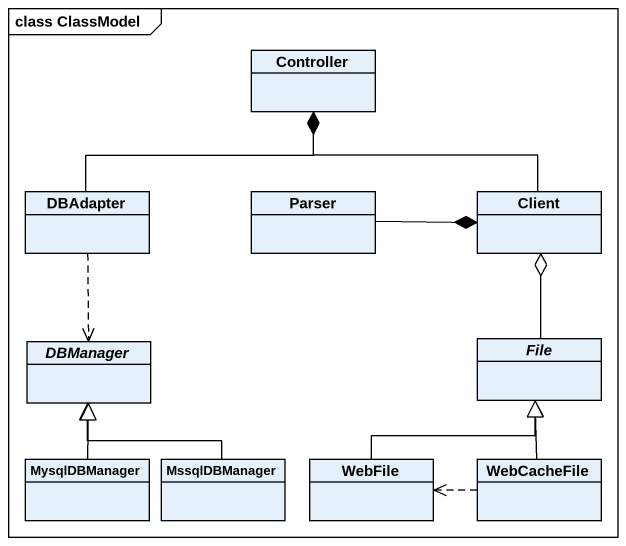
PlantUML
@startuml
mainframe class ClassModel
hide circle
hide empty members
class Controller
class DBAdapter
class Parser
class Client
abstract class DBManager
abstract class "File" as File_
class MysqlDBManager
class MssqlDBManager
class WebFile
class WebCacheFile
DBAdapter -up-* Controller
DBAdapter ..> DBManager
Parser -right-* Client
Client -up-* Controller
File_ -up-o Client
MysqlDBManager -up-|> DBManager
MssqlDBManager -up-|> DBManager
WebFile -up-|> File_
WebCacheFile -up-|> File_
WebCacheFile .left.> WebFile
@enduml
